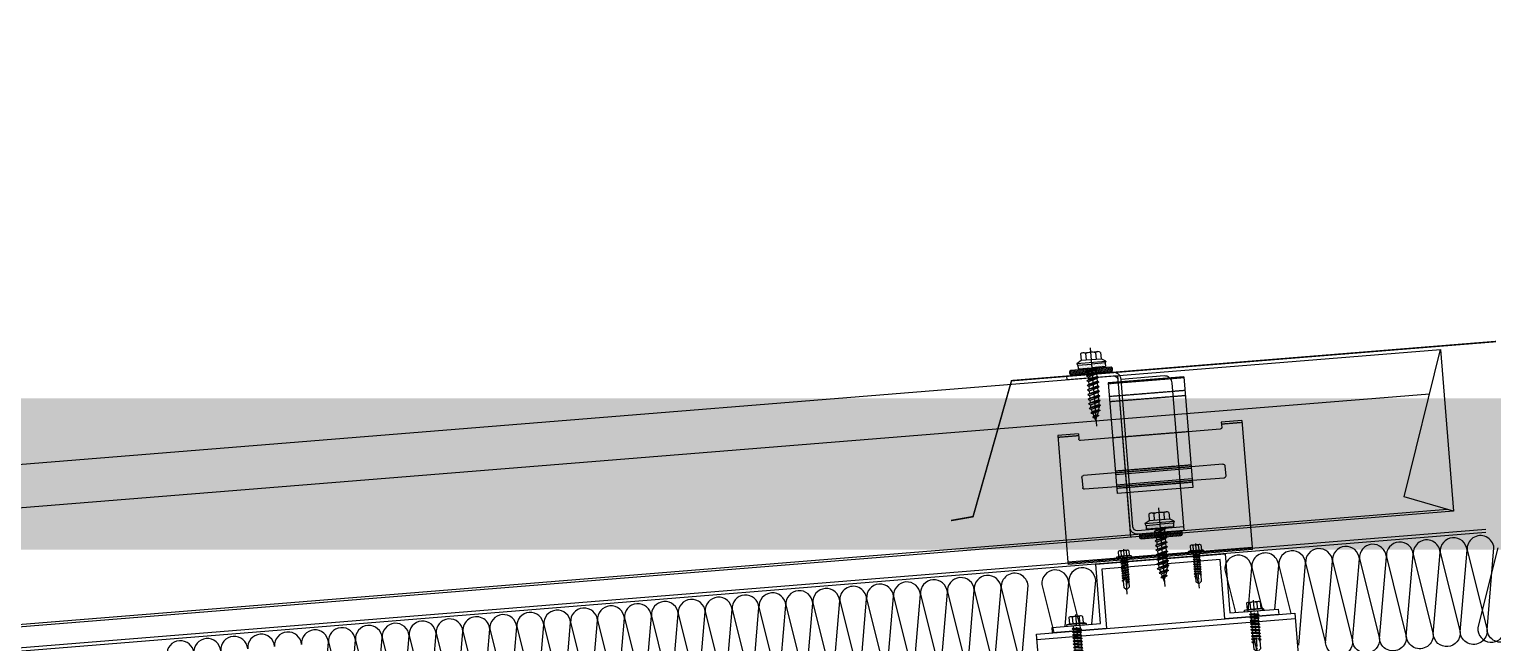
# Model space of a CAD drawing. Extents: x -599358 to 2865263, y -1062760 to 486533.
# Drawn here: x 230732 to 231409, y -688958 to -688674 of the extents above; entities that cross this region are included whole.
import ezdxf
from ezdxf.enums import TextEntityAlignment as Align

# ---------------------------------------------------------------- set-up
doc = ezdxf.new("R2010")
doc.units = 0
doc.linetypes.add('CENTER2', pattern=[28.575000000000003, 19.05, -3.175, 3.175, -3.175])
doc.linetypes.add('DASH', pattern=[0.35, 0.25, -0.1])
for name, color, linetype in [('0-cxFrame', 155, 'Continuous'), ('A-HATCH-2', 251, 'Continuous'), ('ACCESSORY', 11, 'Continuous'), ('BWM', 8, 'Continuous'), ('PJ', 151, 'Continuous'), ('SEAMLOK75 - SHEET', 6, 'Continuous'), ('wm-不锈钢钉 螺栓', 213, 'Continuous'), ('ZX', 1, 'CENTER2')]:
    doc.layers.add(name, color=color, linetype=linetype)
for name, color, linetype, lineweight in [('0-cxText', 131, 'Continuous', 25), ('屋面板', 6, 'Continuous', 13), ('粗', 7, 'Continuous', 50), ('紧固件', 4, 'Continuous', 13)]:
    doc.layers.add(name, color=color, linetype=linetype, lineweight=lineweight)
doc.styles.add('cx_tuming', font='simhei.ttf')
doc.styles.add('cx_tuqian1', font='宋体.shx')
doc.styles.add('黑体', font='simhei.ttf')

# ---------------------------------------------------------------- blocks, each defined once
blk = doc.blocks.new('*X692')
at = {"color": 0}
for p, q in [((117.5565023722635, 205.944850020582), (117.5565023722635, 205.944850020582)), ((117.7774732413843, 207.0497043661859), (117.7774732413843, 207.0497043661859)), ((117.9984441105051, 206.3867917588235), (117.9984441105051, 206.3867917588235)), ((118.2194149796259, 205.7238791514612), (118.2194149796259, 205.7238791514612)), ((118.4403858487467, 206.8287334970651), (118.4403858487467, 206.8287334970651)), ((118.6613567178675, 206.1658208897028), (118.6613567178675, 206.1658208897028)), ((118.8823275869883, 207.2706752353067), (118.8823275869883, 207.2706752353067)), ((118.8823275869883, 205.5029082823403), (118.8823275869883, 205.5029082823403)), ((119.1032984561091, 206.6077626279443), (119.1032984561091, 206.6077626279443)), ((119.3242693252299, 205.9448500205819), (119.3242693252299, 205.9448500205819)), ((119.5452401943507, 207.0497043661859), (119.5452401943507, 207.0497043661859)), ((119.7662110634715, 206.3867917588235), (119.7662110634715, 206.3867917588235)), ((119.9871819325923, 205.7238791514612), (119.9871819325923, 205.7238791514612)), ((120.2081528017131, 206.8287334970651), (120.2081528017131, 206.8287334970651)), ((120.4291236708339, 206.1658208897028), (120.4291236708339, 206.1658208897028)), ((120.6500945399547, 207.2706752353067), (120.6500945399547, 207.2706752353067)), ((120.6500945399547, 205.5029082823404), (120.6500945399547, 205.5029082823404)), ((120.8710654090755, 206.6077626279443), (120.8710654090755, 206.6077626279443)), ((121.0920362781962, 205.944850020582), (121.0920362781962, 205.944850020582)), ((121.3130071473171, 207.0497043661859), (121.3130071473171, 207.0497043661859)), ((121.5339780164378, 206.3867917588235), (121.5339780164378, 206.3867917588235)), ((121.7549488855586, 205.7238791514612), (121.7549488855586, 205.7238791514612)), ((121.9759197546794, 206.8287334970651), (121.9759197546794, 206.8287334970651)), ((122.1968906238002, 206.1658208897028), (122.1968906238002, 206.1658208897028)), ((122.417861492921, 207.2706752353067), (122.417861492921, 207.2706752353067)), ((122.417861492921, 205.5029082823404), (122.417861492921, 205.5029082823404)), ((122.6388323620418, 206.6077626279443), (122.6388323620418, 206.6077626279443)), ((122.8598032311626, 205.944850020582), (122.8598032311626, 205.944850020582)), ((123.0807741002834, 207.0497043661859), (123.0807741002834, 207.0497043661859)), ((123.3017449694042, 206.3867917588235), (123.3017449694042, 206.3867917588235)), ((123.522715838525, 205.7238791514612), (123.522715838525, 205.7238791514612)), ((123.7436867076458, 206.8287334970651), (123.7436867076458, 206.8287334970651)), ((123.9646575767666, 206.1658208897028), (123.9646575767666, 206.1658208897028)), ((124.1856284458874, 207.2706752353067), (124.1856284458874, 207.2706752353067)), ((124.1856284458874, 205.5029082823404), (124.1856284458874, 205.5029082823404)), ((124.4065993150082, 206.6077626279443), (124.4065993150082, 206.6077626279443)), ((124.627570184129, 205.944850020582), (124.627570184129, 205.944850020582)), ((124.8485410532498, 207.0497043661859), (124.8485410532498, 207.0497043661859)), ((125.0695119223706, 206.3867917588235), (125.0695119223706, 206.3867917588235)), ((125.2904827914914, 205.7238791514612), (125.2904827914914, 205.7238791514612)), ((125.5114536606122, 206.8287334970651), (125.5114536606122, 206.8287334970651)), ((125.732424529733, 206.1658208897028), (125.732424529733, 206.1658208897028)), ((125.9533953988538, 207.2706752353067), (125.9533953988538, 207.2706752353067)), ((125.9533953988538, 205.5029082823404), (125.9533953988538, 205.5029082823404)), ((126.1743662679746, 206.6077626279443), (126.1743662679746, 206.6077626279443)), ((126.3953371370954, 205.944850020582), (126.3953371370954, 205.944850020582)), ((126.6163080062162, 207.0497043661859), (126.6163080062162, 207.0497043661859)), ((126.837278875337, 206.3867917588235), (126.837278875337, 206.3867917588235)), ((127.0582497444578, 205.7238791514612), (127.0582497444578, 205.7238791514612)), ((127.2792206135786, 206.8287334970651), (127.2792206135786, 206.8287334970651)), ((127.5001914826993, 206.1658208897028), (127.5001914826993, 206.1658208897028)), ((127.7211623518202, 207.2706752353067), (127.7211623518202, 207.2706752353067)), ((127.7211623518201, 205.5029082823404), (127.7211623518201, 205.5029082823404)), ((127.9421332209409, 206.6077626279443), (127.9421332209409, 206.6077626279443)), ((128.1631040900617, 205.944850020582), (128.1631040900617, 205.944850020582)), ((128.3840749591825, 207.0497043661859), (128.3840749591825, 207.0497043661859)), ((128.6050458283033, 206.3867917588235), (128.6050458283033, 206.3867917588235)), ((128.8260166974241, 205.7238791514612), (128.8260166974241, 205.7238791514612)), ((129.0469875665449, 206.8287334970651), (129.0469875665449, 206.8287334970651)), ((129.2679584356657, 206.1658208897028), (129.2679584356657, 206.1658208897028)), ((129.4889293047865, 207.2706752353067), (129.4889293047865, 207.2706752353067)), ((129.4889293047865, 205.5029082823404), (129.4889293047865, 205.5029082823404)), ((129.7099001739073, 206.6077626279443), (129.7099001739073, 206.6077626279443)), ((129.9308710430281, 205.944850020582), (129.9308710430281, 205.944850020582)), ((130.1518419121489, 207.0497043661859), (130.1518419121489, 207.0497043661859)), ((130.3728127812697, 206.3867917588235), (130.3728127812697, 206.3867917588235)), ((130.5937836503905, 205.7238791514612), (130.5937836503905, 205.7238791514612)), ((130.8147545195112, 206.8287334970651), (130.8147545195112, 206.8287334970651)), ((131.0357253886321, 206.1658208897028), (131.0357253886321, 206.1658208897028)), ((131.2566962577528, 207.2706752353067), (131.2566962577528, 207.2706752353067)), ((131.2566962577529, 205.5029082823404), (131.2566962577529, 205.5029082823404)), ((131.4776671268737, 206.6077626279443), (131.4776671268737, 206.6077626279443)), ((131.6986379959945, 205.944850020582), (131.6986379959945, 205.944850020582)), ((131.9196088651152, 207.0497043661859), (131.9196088651152, 207.0497043661859)), ((132.140579734236, 206.3867917588235), (132.140579734236, 206.3867917588235)), ((132.3615506033568, 205.7238791514611), (132.3615506033568, 205.7238791514611))]:
    blk.add_line(p, q, dxfattribs=at)
blk = doc.blocks.new('不锈钢自攻钉')
at = {"layer": 'wm-不锈钢钉 螺栓'}
for p, q in [((1047.745246949073, 683.8795944205561), (1049.860631564456, 685.1488251897757)), ((1049.860631564456, 688.0914460784774), (1049.860631564456, 685.1488251897757)), ((1049.860631564456, 685.1488251897757), (1059.168323872151, 685.1488251897757)), ((1051.02409310292, 688.5334405744001), (1058.004862333686, 688.5334405744001)), ((1052.187554641381, 688.0914460784774), (1052.187554641381, 685.1488251897757)), ((1054.514477718303, 690.6473165750289), (1054.514477718303, 654.1446318062234)), ((1056.841400795225, 688.0914460784774), (1056.841400795225, 685.1488251897757)), ((1059.168323872151, 688.0914460784774), (1059.168323872151, 685.1488251897757)), ((1061.283708487534, 683.8795944205561), (1059.168323872151, 685.1488251897757)), ((1047.745246949073, 683.8795944205561), (1061.283708487534, 683.8795944205561)), ((1047.745246949073, 683.8795944205561), (1048.058275610935, 683.0334405744001)), ((1048.058275610935, 683.0334405744001), (1054.514477718303, 683.0334405744001)), ((1048.168323872151, 683.0334405744001), (1048.168323872151, 681.3411328820879)), ((1048.168323872151, 681.3411328820879), (1054.514477718303, 681.3411328820879)), ((1057.264477718303, 680.8947541838646), (1051.764477718303, 679.820138799238)), ((1051.764477718303, 679.820138799238), (1052.526016179842, 680.2665174974612)), ((1051.764477718303, 679.820138799238), (1052.526016179842, 679.3737601010147)), ((1057.264477718303, 678.7455234146404), (1051.764477718303, 677.6709080300137)), ((1051.764477718303, 677.6709080300137), (1052.526016179842, 678.117286728237)), ((1051.764477718303, 677.6709080300137), (1052.526016179842, 677.2245293317904)), ((1052.526016179842, 680.2665174974612), (1056.502939256769, 681.3411328820879)), ((1052.526016179842, 681.3411328820879), (1052.526016179842, 680.2665174974612)), ((1052.526016179842, 679.3737601010147), (1056.502939256769, 680.4483754856413)), ((1052.526016179842, 679.3737601010147), (1052.526016179842, 678.117286728237)), ((1052.526016179842, 678.117286728237), (1056.502939256769, 679.1919021128637)), ((1052.526016179842, 677.2245293317904), (1056.502939256769, 678.299144716388)), ((1060.97067982568, 683.0334405744001), (1054.514477718303, 683.0334405744001)), ((1060.860631564456, 681.3411328820879), (1054.514477718303, 681.3411328820879)), ((1057.264477718303, 680.8947541838646), (1056.502939256769, 681.3411328820879)), ((1057.264477718303, 680.8947541838646), (1056.502939256769, 680.4483754856413)), ((1056.502939256769, 680.4483754856413), (1056.502939256769, 679.1919021128637)), ((1057.264477718303, 678.7455234146404), (1056.502939256769, 679.1919021128637)), ((1057.264477718303, 678.7455234146404), (1056.502939256769, 678.299144716388)), ((1056.502939256769, 678.299144716388), (1056.502939256769, 677.0426713436103)), ((1056.502939256769, 678.299144716388), (1056.502939256769, 677.0426713436103)), ((1060.860631564456, 683.0334405744001), (1060.860631564456, 681.3411328820879)), ((1061.283708487534, 683.8795944205561), (1060.97067982568, 683.0334405744001)), ((1057.264477718303, 676.596292645387), (1051.764477718303, 675.5216772607604)), ((1051.764477718303, 675.5216772607604), (1052.526016179842, 675.9680559590128)), ((1051.764477718303, 675.5216772607604), (1052.526016179842, 675.0752985625371)), ((1057.264477718303, 674.4470618761628), (1051.764477718303, 673.3724464915362)), ((1051.764477718303, 673.3724464915362), (1052.526016179842, 673.8188251897594)), ((1051.764477718303, 673.3724464915362), (1052.526016179842, 672.9260677933129)), ((1057.264477718303, 672.2978311069386), (1051.764477718303, 671.2232157223119)), ((1051.764477718303, 671.2232157223119), (1052.526016179842, 671.6695944205352)), ((1051.764477718303, 671.2232157223119), (1052.526016179842, 670.7768370240886)), ((1052.526016179842, 677.2245293317904), (1052.526016179842, 675.9680559590128)), ((1052.526016179842, 675.9680559590128), (1056.502939256769, 677.0426713436103)), ((1052.526016179842, 675.0752985625371), (1056.502939256769, 676.1499139471638)), ((1052.526016179842, 675.0752985625371), (1052.526016179842, 673.8188251897594)), ((1052.526016179842, 673.8188251897594), (1056.502939256769, 674.8934405743861)), ((1052.526016179842, 672.9260677933129), (1056.502939256769, 674.0006831779395)), ((1052.526016179842, 672.9260677933129), (1052.526016179842, 671.6695944205352)), ((1052.526016179842, 671.6695944205352), (1056.502939256769, 672.7442098051619)), ((1052.526016179842, 670.7768370240886), (1056.502939256769, 671.8514524087153)), ((1057.264477718303, 676.596292645387), (1056.502939256769, 677.0426713436103)), ((1057.264477718303, 676.596292645387), (1056.502939256769, 676.1499139471638)), ((1056.502939256769, 676.1499139471638), (1056.502939256769, 674.8934405743861)), ((1056.502939256769, 676.1499139471638), (1056.502939256769, 674.8934405743861)), ((1057.264477718303, 674.4470618761628), (1056.502939256769, 674.8934405743861)), ((1057.264477718303, 674.4470618761628), (1056.502939256769, 674.0006831779395)), ((1056.502939256769, 674.0006831779395), (1056.502939256769, 672.7442098051619)), ((1056.502939256769, 674.0006831779395), (1056.502939256769, 672.7442098051619)), ((1057.264477718303, 672.2978311069386), (1056.502939256769, 672.7442098051619)), ((1057.264477718303, 672.2978311069386), (1056.502939256769, 671.8514524087153)), ((1056.502939256769, 671.8514524087153), (1056.502939256769, 670.5949790359376)), ((1056.502939256769, 671.8514524087153), (1056.502939256769, 670.5949790359376)), ((1057.264477718303, 670.1486003377144), (1051.764477718303, 669.0739849530877)), ((1051.764477718303, 669.0739849530877), (1052.526016179842, 669.520363651311)), ((1051.764477718303, 669.0739849530877), (1052.526016179842, 668.6276062548644)), ((1057.264477718303, 667.9993695684901), (1051.764477718303, 666.9247541838635)), ((1051.764477718303, 666.9247541838635), (1052.526016179842, 667.3711328820867)), ((1051.764477718303, 666.9247541838635), (1052.526016179842, 666.4783754856402)), ((1057.264477718303, 665.8501387992659), (1051.764477718303, 664.7755234146392)), ((1051.764477718303, 664.7755234146392), (1052.526016179842, 665.2219021128625)), ((1051.764477718303, 664.7755234146392), (1052.526016179842, 664.329144716416)), ((1052.526016179842, 670.7768370240886), (1052.526016179842, 669.520363651311)), ((1052.526016179842, 669.520363651311), (1056.502939256769, 670.5949790359376)), ((1052.526016179842, 668.6276062548644), (1056.502939256769, 669.7022216394911)), ((1052.526016179842, 668.6276062548644), (1052.526016179842, 667.3711328820867)), ((1052.526016179842, 667.3711328820867), (1056.502939256769, 668.4457482667134)), ((1052.526016179842, 666.4783754856402), (1056.502939256769, 667.5529908702669)), ((1052.526016179842, 666.4783754856402), (1052.526016179842, 665.2219021128625)), ((1052.526016179842, 665.2219021128625), (1056.502939256769, 666.2965174974892)), ((1052.526016179842, 664.329144716416), (1056.502939256769, 665.4037601010426)), ((1052.526016179842, 664.329144716416), (1052.526016179842, 663.0726713436383)), ((1052.526016179842, 663.0726713436383), (1056.502939256769, 664.1472867282358)), ((1057.264477718303, 670.1486003377144), (1056.502939256769, 670.5949790359376)), ((1057.264477718303, 670.1486003377144), (1056.502939256769, 669.7022216394911)), ((1056.502939256769, 669.7022216394911), (1056.502939256769, 668.4457482666843)), ((1056.502939256769, 669.7022216394911), (1056.502939256769, 668.4457482666843)), ((1057.264477718303, 667.9993695684901), (1056.502939256769, 668.4457482667134)), ((1057.264477718303, 667.9993695684901), (1056.502939256769, 667.5529908702669)), ((1056.502939256769, 667.5529908702669), (1056.502939256769, 666.2965174974601)), ((1056.502939256769, 667.5529908702669), (1056.502939256769, 666.2965174974601)), ((1057.264477718303, 665.8501387992659), (1056.502939256769, 666.2965174974892)), ((1057.264477718303, 665.8501387992659), (1056.502939256769, 665.4037601010426)), ((1056.502939256769, 665.4037601010426), (1056.502939256769, 664.1472867282358)), ((1056.502939256769, 665.4037601010426), (1056.502939256769, 664.1472867282358)), ((1057.264477718303, 663.7009080300126), (1056.502939256769, 664.1472867282358)), ((1057.264477718303, 663.7009080300126), (1051.764477718303, 662.626292645415)), ((1051.764477718303, 662.626292645415), (1052.526016179842, 663.0726713436383)), ((1051.764477718303, 662.626292645415), (1052.695421581508, 662.2256894493261)), ((1056.854141057817, 661.363718305431), (1052.466324986528, 660.4667625893275)), ((1052.466324986528, 660.4667625893275), (1053.093838074512, 660.9997925477877)), ((1052.466324986528, 660.4667625893275), (1053.360560860305, 660.1791070530384)), ((1052.695421581508, 662.2256894493261), (1056.502939256769, 663.2545293317893)), ((1052.695421581508, 662.2256894493261), (1053.093838074512, 660.9997925477877)), ((1053.093838074512, 660.9997925477877), (1056.208658216014, 661.8414567136864)), ((1054.759391150108, 661.4498462511768), (1053.093838074512, 660.9997925477877)), ((1056.011643251221, 659.0089453014156), (1053.131464265325, 658.4201801930398)), ((1053.131464265325, 658.4201801930398), (1053.758977353309, 658.9532101514709)), ((1053.131464265325, 658.4201801930398), (1054.025700139106, 658.1325246567216)), ((1053.360560860305, 660.1791070530384), (1055.111084175455, 660.6521207998816)), ((1053.360560860305, 660.1791070530384), (1053.60219760713, 659.4356093705068)), ((1053.60219760713, 659.4356093705068), (1053.758977353309, 658.9532101514709)), ((1054.759391150108, 659.2235347306199), (1053.758977353309, 658.9532101514709)), ((1053.829941888509, 658.97238567481), (1055.41544791858, 659.4008096446418)), ((1054.025700139106, 658.1325246567216), (1054.096664674306, 658.1517001800606)), ((1054.025700139106, 658.1325246567216), (1054.514477718303, 656.6285936437856)), ((1054.096664674306, 658.1517001800606), (1055.111084175455, 658.4258092792955)), ((1054.514477718303, 656.6285936437856), (1055.097368281733, 658.4221030697303)), ((1054.759391150108, 661.4498462511768), (1056.208658216014, 661.8414567136864)), ((1054.759391150108, 659.2235347306199), (1055.41544791858, 659.4008096446418)), ((1056.011643251221, 659.0089453014156), (1055.097368281733, 658.4221030697303)), ((1055.111084175455, 660.6521207998816), (1055.890578579167, 660.8627501387458)), ((1055.41544791858, 659.4008096446418), (1055.602415239659, 659.9760937095056)), ((1055.41544791858, 659.4008096446418), (1056.011643251221, 659.0089453014156)), ((1055.890578579167, 660.8627501387458), (1055.602415239659, 659.9760937095056)), ((1056.854141057817, 661.363718305431), (1055.890578579167, 660.8627501387458)), ((1056.208658216014, 661.8414567136864), (1056.502939256769, 662.7469368390524)), ((1056.208658216014, 661.8414567136864), (1056.854141057817, 661.363718305431)), ((1057.264477718303, 663.7009080300126), (1056.502939256769, 663.2545293317893)), ((1056.502939256769, 663.2545293317893), (1056.502939256769, 662.7469368390524)), ((1056.502939256769, 663.2545293317893), (1056.502939256769, 662.7469368390524))]:
    blk.add_line(p, q, dxfattribs=at)
for centre, radius, start, end in [((1051.02409310292, 686.7811541768973), 1.7522863975027, 48.3968225286769, 131.6031774713231), ((1054.514477718303, 682.187286728244), 6.346153846153846, 68.48981173300689, 111.5101882669931), ((1058.004862333686, 686.7811541768973), 1.7522863975027, 48.3968225286769, 131.6031774713231)]:
    blk.add_arc(centre, radius, start, end, dxfattribs=at)
for points in [[(1057.264477718303, 680.8947541838646), (1056.502939256769, 680.4483754856413), (1054.514477718303, 680.3574464915513), (1054.514477718303, 679.911067793328)], [(1057.264477718303, 678.7455234146404), (1056.502939256769, 678.299144716388), (1054.514477718303, 678.208215722327), (1054.514477718303, 677.7618370241038)], [(1057.264477718303, 676.596292645387), (1056.502939256769, 676.1499139471638), (1054.514477718303, 676.0589849531028), (1054.514477718303, 675.6126062548796)], [(1057.264477718303, 674.4470618761628), (1056.502939256769, 674.0006831779395), (1054.514477718303, 673.9097541838495), (1054.514477718303, 673.4633754856262)], [(1057.264477718303, 672.2978311069386), (1056.502939256769, 671.8514524087153), (1054.514477718303, 671.7605234146253), (1054.514477718303, 671.314144716402)], [(1057.264477718303, 670.1486003377144), (1056.502939256769, 669.7022216394911), (1054.514477718303, 669.611292645401), (1054.514477718303, 669.1649139471778)], [(1057.264477718303, 667.9993695684901), (1056.502939256769, 667.5529908702669), (1054.514477718303, 667.4620618761768), (1054.514477718303, 667.0156831779535)], [(1057.264477718303, 665.8501387992659), (1056.502939256769, 665.4037601010426), (1054.514477718303, 665.3128311069526), (1054.514477718303, 664.8664524087293)], [(1057.264477718303, 663.7009080300126), (1056.502939256769, 663.2545293317893), (1054.514477718303, 663.1636003377283), (1054.514477718303, 662.717221639505)], [(1056.854141057817, 661.363718305431), (1055.890578579167, 660.8627501387458), (1054.514477718303, 660.8854452028248), (1054.514477718303, 660.490910118919)], [(1056.011643251221, 659.0089453014156), (1055.097368281733, 658.4221030697303), (1054.514477718303, 658.7028952845216), (1054.514477718303, 658.264598598333)]]:
    blk.add_solid(points, dxfattribs=at)
at = {"layer": 'wm-不锈钢钉 螺栓', "xscale": 0.8461538461524469, "yscale": 0.8461538461524469, "zscale": 0.8461538461524469}
blk.add_blockref('*X692', (948.7452469490729, 507.5222738870438), dxfattribs=at)
blk = doc.blocks.new('dddtttt')
h = blk.add_hatch()
h.set_pattern_fill('DOTS', color=256, scale=0.25, angle=-1.075738822192146, style=0)
h.set_pattern_definition([(174.2889583455641, (-51705.50220198825, 4347.266742423021), (-0.1579589080153347, 0.4146518906382232), [0, -0.3968749999999974])])
edge = h.paths.add_edge_path()
edge.add_line((87722.11514745958, 17077.3650986728), (87740.59206572497, 17078.2889445876))
edge.add_arc((87740.55461251258, 17079.03800884208), 0.7500000003048494, 272.8624052000475, 362.8624052003528)
edge.add_line((87741.30367676706, 17079.07546205446), (87741.27870796066, 17079.5748382235))
edge.add_arc((87740.52964370526, 17079.53738501019), 0.7500000012740694, 2.862405267303783, 92.86240526758135)
edge.add_line((87740.49219049195, 17080.28644926559), (87722.01527222282, 17079.36260335266))
edge.add_arc((87722.05272543522, 17078.61353909819), 0.7500000002946757, 92.86240520119945, 182.8624052011856)
edge.add_line((87721.30366118075, 17078.57608588579), (87721.32862999087, 17078.0767097149))
edge.add_arc((87722.07769424627, 17078.11416292821), 0.7500000012740694, 182.8624052673038, 272.8624052675675)
h = blk.add_hatch()
h.set_pattern_fill('DOTS', color=256, scale=0.25, angle=-1.075738822192146, style=0)
h.set_pattern_definition([(174.2889583455641, (-51737.76452352821, 4272.008540273273), (-0.1579589080153347, 0.4146518906382232), [0, -0.3968749999999974])])
edge = h.paths.add_edge_path()
edge.add_line((87752.09194167478, 17000.55937291633), (87770.56885994389, 17001.48321882927))
edge.add_arc((87770.5314067315, 17002.23228308375), 0.7500000003012158, 272.8624052000614, 362.8624052003528)
edge.add_line((87771.28047098598, 17002.26973629613), (87771.25550217959, 17002.76911246517))
edge.add_arc((87770.50643792418, 17002.73165925186), 0.7500000012740694, 2.862405267303783, 92.86240526756747)
edge.add_line((87770.46898471087, 17003.48072350727), (87751.99206644174, 17002.55687759432))
edge.add_arc((87752.02951965413, 17001.80781333984), 0.7500000003048494, 92.86240520004749, 182.8624052003529)
edge.add_line((87751.28045539965, 17001.77036012746), (87751.30542420977, 17001.27098395657))
edge.add_arc((87752.0544884624, 17001.30843716895), 0.7499999984519767, 182.8624052074032, 272.8624052071395)
at = {"elevation": 1.931335015178852}
blk.add_lwpolyline([(87772.0436809391, 17005.38910501544), (87750.57050565208, 17004.31544625296, -0.4142135623730906), (87748.47312574291, 17006.21307569607), (87745.05875923048, 17074.50040589651, 0.4142135623730903), (87741.38834438758, 17077.82125742381), (87719.91516910057, 17076.74759865947), (87719.9900755272, 17075.24947015051), (87741.46325081421, 17076.32312891485, -0.4142135623730904), (87743.56063072337, 17074.42549946988), (87746.97499723209, 17006.1381692713, 0.4142135623730889), (87750.6454120787, 17002.817317744), (87772.11858736572, 17003.89097650834), (87772.11858736572, 17003.89097650834), (87768.70422085328, 17072.17830670879, 0.4142135623731055), (87765.03380601041, 17075.49915823609), (87745.05875923048, 17074.50040589651)], format="xyb", dxfattribs=at)
for points in [[(87722.11514745958, 17077.3650986728), (87740.59206572497, 17078.2889445876, 0.4142135623730718), (87741.30367676706, 17079.07546205446), (87741.27870796066, 17079.5748382235, 0.4142135623730951), (87740.49219049195, 17080.28644926559), (87722.01527222282, 17079.36260335266, 0.4142135623730962), (87721.30366118075, 17078.57608588579), (87721.32862999087, 17078.0767097149, 0.4142135623729066)], [(87752.09194167478, 17000.55937291633), (87770.56885994389, 17001.48321882927, 0.4142135623730718), (87771.28047098598, 17002.26973629613), (87771.25550217959, 17002.76911246517, 0.4142135623730951), (87770.46898471087, 17003.48072350727), (87751.99206644174, 17002.55687759432, 0.4142135623730962), (87751.28045539965, 17001.77036012746), (87751.30542420977, 17001.27098395657, 0.4142135623729066)]]:
    blk.add_lwpolyline(points, format="xyb", close=True, dxfattribs=at)
at = {"layer": 'wm-不锈钢钉 螺栓', "rotation": 2.850368667976888}
for p in [(86712.3085478045, 16347.39687227444, -598.1974203622497), (86741.66161008726, 16272.36194010676, 1.931335015179002)]:
    blk.add_blockref('不锈钢自攻钉', p, dxfattribs=at)
blk = doc.blocks.new('34t65')
at = {"color": 2, "ltscale": 50}
for p, q in [((1430036.989619718, 238183.3527667828), (1430156.989619718, 238183.3527667828)), ((1430036.989619718, 238148.3527667828), (1430036.989619718, 238183.3527667828)), ((1430156.989619718, 238183.3527667828), (1430156.989619718, 238148.3527667828)), ((1430036.989619718, 238180.8527667828), (1430156.989619718, 238180.8527667828)), ((1430156.989619718, 238150.8527667828), (1430036.989619718, 238150.8527667828)), ((1430156.989619718, 238148.3527667828), (1430036.989619718, 238148.3527667828))]:
    blk.add_line(p, q, dxfattribs=at)
blk = doc.blocks.new('*U1726')
at = {"layer": 'PJ'}
for p, q in [((-4.399999999999636, 0.4500000000007276), (-4.399999999999636, 0)), ((4.399999999999636, 0), (-4.399999999999636, 0)), ((-4.100000000000364, 0.75), (-3.100000000000364, 1)), ((4.100000000000364, 0.75), (-4.100000000000364, 0.75)), ((-3.100000000000364, 3.850000000000364), (-3.100000000000364, 1)), ((3.100000000000364, 1), (-3.100000000000364, 1)), ((2.325000000000728, 4.25), (-2.325000000000728, 4.25)), ((-2.041306750315925, 0.75), (-1.549999999999272, 1)), ((-1.549999999999272, 3.850000000000364), (-1.549999999999272, 1)), ((-1.549999999999272, 0), (-1.549999999999272, -1.590192378864231)), ((1.549999999999272, 3.850000000000364), (1.549999999999272, 1)), ((2.151306750316508, 0.75), (1.549999999999272, 1)), ((1.549999999999272, 0), (1.549999999999272, -1.090192378864231)), ((3.100000000000364, 3.850000000000364), (3.100000000000364, 1)), ((4.100000000000364, 0.75), (3.100000000000364, 1)), ((4.399999999999636, 0.4500000000007276), (4.399999999999636, 0)), ((-2.110000000000582, -1.899999999999636), (2.110000000000582, -1.399999999999636)), ((-2.110000000000582, -1.899999999999636), (-1.549999999999272, -1.590192378864231)), ((-2.110000000000582, -1.899999999999636), (-1.549999999999272, -2.209807621135042)), ((-2.110000000000582, -3.299999999999272), (2.110000000000582, -2.799999999999272)), ((-2.110000000000582, -3.299999999999272), (-1.549999999999272, -2.990192378863867)), ((-2.110000000000582, -3.299999999999272), (-1.549999999999272, -3.609807621134678)), ((-2.110000000000581, -4.699999999999273), (2.110000000000583, -4.199999999999273)), ((-2.110000000000581, -4.699999999999273), (-1.549999999999272, -4.390192378863867)), ((-2.110000000000581, -4.699999999999273), (-1.549999999999272, -5.009807621134678)), ((-2.11000000000058, -6.099999999999272), (2.110000000000584, -5.599999999999272)), ((-2.11000000000058, -6.099999999999272), (-1.549999999999271, -5.790192378863867)), ((-2.11000000000058, -6.099999999999272), (-1.549999999999271, -6.409807621134678)), ((-1.549999999999272, -1.590192378864231), (1.549999999999272, -1.090192378864231)), ((-1.549999999999272, -2.209807621135042), (1.549999999999272, -1.709807621135042)), ((-1.549999999999272, -2.209807621135042), (-1.549999999999272, -2.990192378863867)), ((-1.549999999999272, -2.990192378863867), (1.549999999999272, -2.490192378863867)), ((-1.549999999999272, -3.609807621134678), (1.549999999999272, -3.109807621134678)), ((-1.549999999999272, -3.609807621135042), (-1.549999999999272, -4.390192378863867)), ((-1.549999999999272, -4.390192378863867), (1.549999999999273, -3.890192378863867)), ((-1.549999999999272, -5.009807621134678), (1.549999999999273, -4.509807621134678)), ((-1.549999999999271, -5.009807621135042), (-1.549999999999271, -5.790192378863867)), ((-1.549999999999271, -5.790192378863867), (1.549999999999274, -5.290192378863867)), ((-1.549999999999271, -6.409807621134678), (1.549999999999274, -5.909807621134678)), ((-1.54999999999927, -6.409807621135041), (-1.54999999999927, -7.190192378863866)), ((1.549999999999272, -0.3098076211354055), (1.549999999999272, -1.090192378864231)), ((2.110000000000582, -1.399999999999636), (1.549999999999272, -1.090192378864231)), ((2.110000000000582, -1.399999999999636), (1.549999999999272, -1.709807621135042)), ((1.549999999999272, -1.709807621135042), (1.549999999999272, -2.490192378863867)), ((2.110000000000582, -2.799999999999272), (1.549999999999272, -2.490192378863867)), ((2.110000000000582, -2.799999999999272), (1.549999999999272, -3.109807621134678)), ((1.549999999999273, -3.109807621135042), (1.549999999999273, -3.890192378863867)), ((2.110000000000583, -4.199999999999273), (1.549999999999273, -3.890192378863867)), ((2.110000000000583, -4.199999999999273), (1.549999999999273, -4.509807621134678)), ((1.549999999999274, -4.509807621135042), (1.549999999999274, -5.290192378863867)), ((2.110000000000584, -5.599999999999272), (1.549999999999274, -5.290192378863867)), ((2.110000000000584, -5.599999999999272), (1.549999999999274, -5.909807621134678)), ((1.549999999999275, -5.909807621135041), (1.549999999999275, -6.690192378863866)), ((-2.110000000000579, -7.499999999999272), (2.110000000000585, -6.999999999999272)), ((-2.110000000000579, -7.499999999999272), (-1.54999999999927, -7.190192378863866)), ((-2.110000000000579, -7.499999999999272), (-1.54999999999927, -7.809807621134677)), ((-2.110000000000579, -8.899999999999272), (2.110000000000586, -8.399999999999272)), ((-2.110000000000579, -8.899999999999272), (-1.549999999999269, -8.590192378863867)), ((-2.110000000000579, -8.899999999999272), (-1.549999999999269, -9.209807621134678)), ((-2.110000000000578, -10.29999999999927), (2.110000000000587, -9.799999999999272)), ((-2.110000000000578, -10.29999999999927), (-1.549999999999268, -9.990192378863867)), ((-2.110000000000578, -10.29999999999927), (-1.549999999999268, -10.60980762113468)), ((-2.110000000000578, -11.70000000000073), (2.110000000000587, -11.20000000000073)), ((-2.110000000000578, -11.70000000000073), (-1.549999999999268, -11.39019237886532)), ((-2.110000000000578, -11.70000000000073), (-1.549999999999268, -12.00980762113613)), ((-2.110000000000578, -13.10000000000036), (-1.549999999999268, -12.79019237886496)), ((-2.110000000000578, -13.10000000000036), (-1.141147094092953, -12.98393879649848)), ((-2.110000000000578, -13.10000000000036), (-1.549999999999268, -13.40980762113577)), ((-1.54999999999927, -7.190192378863866), (1.549999999999275, -6.690192378863866)), ((-1.54999999999927, -7.809807621134677), (1.549999999999275, -7.309807621134677)), ((-1.549999999999269, -7.809807621135041), (-1.549999999999269, -8.590192378863867)), ((-1.549999999999269, -8.590192378863867), (1.549999999999276, -8.090192378863867)), ((-1.549999999999269, -9.209807621134678), (1.549999999999276, -8.709807621134678)), ((-1.549999999999268, -9.209807621135042), (-1.549999999999268, -9.990192378863867)), ((-1.549999999999268, -9.990192378863867), (1.549999999999277, -9.490192378863867)), ((-1.549999999999268, -10.60980762113468), (1.549999999999277, -10.10980762113468)), ((-1.549999999999268, -10.60980762113468), (-1.549999999999268, -11.39019237886532)), ((-1.549999999999268, -11.39019237886532), (1.549999999999277, -10.89019237886532)), ((-1.549999999999268, -12.00980762113613), (1.549999999999277, -11.50980762113613)), ((-1.549999999999268, -12.00980762113613), (-1.549999999999268, -12.79019237886496)), ((-1.549999999999268, -12.79019237886496), (-0.9946989986692598, -12.69103148577051)), ((0.5619885887190366, -12.43983727373598), (1.549999999999277, -12.29019237886496)), ((0.7141825614198796, -12.75348884305095), (2.110000000000587, -12.60000000000036)), ((0.7141825614198796, -13.03227502088157), (1.549999999999277, -12.90980762113577)), ((2.110000000000585, -6.999999999999272), (1.549999999999275, -6.690192378863866)), ((2.110000000000585, -6.999999999999272), (1.549999999999275, -7.309807621134677)), ((1.549999999999276, -7.309807621135041), (1.549999999999276, -8.090192378863867)), ((2.110000000000586, -8.399999999999272), (1.549999999999276, -8.090192378863867)), ((2.110000000000586, -8.399999999999272), (1.549999999999276, -8.709807621134678)), ((1.549999999999277, -8.709807621135042), (1.549999999999277, -9.490192378863867)), ((2.110000000000587, -9.799999999999272), (1.549999999999277, -9.490192378863867)), ((2.110000000000587, -9.799999999999272), (1.549999999999277, -10.10980762113468)), ((1.549999999999277, -10.10980762113468), (1.549999999999277, -10.89019237886532)), ((2.110000000000587, -11.20000000000073), (1.549999999999277, -10.89019237886532)), ((2.110000000000587, -11.20000000000073), (1.549999999999277, -11.50980762113613)), ((1.549999999999277, -11.50980762113613), (1.549999999999277, -12.29019237886496)), ((2.110000000000587, -12.60000000000036), (1.549999999999277, -12.29019237886496)), ((2.110000000000587, -12.60000000000036), (1.549999999999277, -12.90980762113577)), ((1.549999999999277, -12.90980762113577), (1.549999999999277, -13.69019237886459)), ((-1.549999999999268, -13.40980762113577), (-1.334865735341732, -13.37139078816108)), ((-1.549999999999268, -13.40980762113577), (-1.549999999999268, -17.20000000000073)), ((4.440892098500626e-15, -18.60000000000036), (-1.549999999999268, -17.20000000000073)), ((4.440892098500626e-15, -18.60000000000036), (1.549999999999277, -17.20000000000073)), ((0.7141825614198796, -13.81265977861221), (1.549999999999277, -13.69019237886459)), ((0.7141825614198796, -14.1534888430524), (2.110000000000587, -14)), ((0.7141825614198796, -14.43227502088303), (1.549999999999277, -14.30980762113541)), ((2.110000000000587, -14), (1.549999999999277, -13.69019237886459)), ((2.110000000000587, -14), (1.549999999999277, -14.30980762113541)), ((1.549999999999277, -14.30980762113541), (1.549999999999277, -17.20000000000073))]:
    blk.add_line(p, q, dxfattribs=at)
blk.add_lwpolyline([(4.440892098500626e-15, -18.60000000000036), (0.7141825614198796, -14.43227502088303), (0.7141825614198796, -12.70089929375172, 0.4176573264866609), (0.4106596181591202, -12.40091997968011, 0.09706246058353715), (-0.9946989986692598, -12.69103148577051), (-1.549999999999268, -13.8016756527395)], format="xyb", dxfattribs=at)
for centre, radius, start, end in [((-4.100000000000364, 0.4500000000007276), 0.3, 90, 180), ((-2.325000000000728, 3.299218750000364), 0.9507812499999939, 35.40085557735623, 144.5991444226438), ((0, 1.046875), 3.203124999999813, 61.05941179989344, 118.9405882001065), ((2.325000000000728, 3.299218750000364), 0.9507812499999881, 35.40085557735623, 144.5991444226438), ((4.100000000000364, 0.4500000000007276), 0.3, 0, 90)]:
    blk.add_arc(centre, radius, start, end, dxfattribs=at)
at = {"layer": 'ZX', "ltscale": 0.2}
blk.add_line((0, 4.942561988593297), (4.440892098500626e-15, -21.03404386090006), dxfattribs=at)
blk = doc.blocks.new('A$C2F3B4A73')
at = {"layer": '粗', "lineweight": -2}
for p, q in [((25.19999962326193, 101.0567649584386), (60.39999962326266, 101.0567649584386)), ((25.19999962326193, 101.0567649584386), (25.19999962326193, 49.64140044910659)), ((60.39999962326266, 101.0567649584386), (60.39999962326266, 49.64140044910659)), ((-3.76738796603604e-07, 78.69740044510175), (9.599999623263386, 78.69740044510175)), ((-3.76738796603604e-07, 78.69740044510175), (-3.76738796603604e-07, 19.80049468954297)), ((9.599999623263386, 78.69740044510175), (9.599999623263386, 76.2974004451003)), ((10.39999962326266, 75.49740044510466), (25.19999962326193, 75.49740044510466)), ((60.39999962326266, 75.49740044510466), (75.19999962326193, 75.49740044510466)), ((75.9999996232612, 78.69740044510175), (85.59999962326339, 78.69740044510175)), ((75.9999996232612, 78.69740044510175), (75.9999996232612, 76.2974004451003)), ((85.59999962326339, 78.69740044510175), (85.59999962326339, 19.80049468954297)), ((9.599999623263386, 58.4414004491095), (9.59999962325611, 53.64140044910659)), ((10.39999962326266, 59.24140044911241), (25.19999962326193, 59.24140044911241)), ((25.19999962326193, 58.4414004491095), (60.39999962326266, 58.4414004491095)), ((60.39999962326266, 59.24140044911241), (75.19999962325466, 59.24140044911241)), ((75.99999962325757, 58.4414004491095), (75.9999996232612, 53.64140044910659)), ((10.39999962325538, 52.84140044911096), (25.19999962326193, 52.84140044911096)), ((25.19999962326193, 53.64140044910659), (60.39999962326266, 53.64140044910659)), ((25.19999962326193, 49.64140044910659), (60.39999962326266, 49.64140044910659)), ((60.39999962326266, 52.84140044911096), (75.19999962326193, 52.84140044911096)), ((-3.767387397601851e-07, 19.80049468954297), (85.59999962326344, 19.80049468954297)), ((-3.767387397601851e-07, 18.84049468954385), (-3.767387397601851e-07, 19.80049468954297)), ((-3.767387397601851e-07, 18.84049468954385), (85.59999962326344, 18.84049468954385)), ((14.39999962326272, 19.80049468954297), (14.39999962326272, 18.84049468954385)), ((71.19999962326199, 19.80049468954297), (71.19999962326199, 18.84049468954385)), ((85.59999962326344, 19.80049468954297), (85.59999962326344, 18.84049468954385))]:
    blk.add_line(p, q, dxfattribs=at)
at = {"layer": '粗', "linetype": 'DASH', "lineweight": -2}
for p, q in [((25.19999962326193, 100.5767649584427), (60.39999962326266, 100.5767649584427)), ((25.19999962326193, 94.65676495843712), (60.39999962326266, 94.65676495843712)), ((25.19999962326193, 92.25676495843567), (60.39999962326266, 92.25676495843567)), ((-3.76738796603604e-07, 77.73740044510262), (9.599999623263386, 77.73740044510262)), ((25.19999962326193, 75.49740044510466), (60.39999962326266, 75.49740044510466)), ((75.9999996232612, 77.73740044510262), (85.59999962326339, 77.73740044510262)), ((25.19999962326193, 60.04140044910805), (60.39999962326266, 60.04140044910805)), ((25.19999962326193, 59.24140044911241), (60.39999962326266, 59.24140044911241)), ((25.19999962326193, 52.84140044911096), (60.39999962326266, 52.84140044911096)), ((25.19999962326193, 52.04140044910805), (60.39999962326266, 52.04140044910805)), ((15.99999962326126, 19.80049468954297), (15.99999962326126, 18.84049468954385)), ((21.59999962326344, 19.80049468954297), (21.59999962326344, 18.84049468954385)), ((29.59999962326344, 19.80049468954297), (29.59999962326344, 18.84049468954385)), ((35.19999962326199, 19.80049468954297), (35.19999962326199, 18.84049468954385)), ((50.39999962325544, 19.80049468954297), (50.39999962325544, 18.84049468954385)), ((55.99999962325762, 19.80049468954297), (55.99999962325762, 18.84049468954385)), ((63.99999962325762, 19.80049468954297), (63.99999962325762, 18.84049468954385)), ((69.59999962325617, 19.80049468954297), (69.59999962325617, 18.84049468954385))]:
    blk.add_line(p, q, dxfattribs=at)
at = {"layer": '粗', "lineweight": -2}
for centre, start, end in [((10.39999962326266, 76.2974004451003), 180, 270), ((75.19999962326193, 76.2974004451003), 270, 0), ((10.39999962326266, 58.4414004491095), 90, 180), ((75.19999962325466, 58.4414004491095), 0, 90), ((10.39999962325538, 53.64140044910659), 180, 270), ((75.19999962326193, 53.64140044910659), 270, 0)]:
    blk.add_arc(centre, 0.8, start, end, dxfattribs=at)
at = {"layer": '紧固件', "color": 2, "yscale": 0.8, "zscale": 0.8}
for p, xscale in [((26.06101624345524, 19.80049468954297), 0.8), ((59.53898300306946, 19.80049468954297), -0.8)]:
    blk.add_blockref('*U1726', p, dxfattribs=dict(at, xscale=xscale))
blk = doc.blocks.new('A$C51791418')
blk.add_blockref('A$C2F3B4A73', (-42.79999962326235, -15.84049468954385))
blk = doc.blocks.new('1112')
at = {"color": 2}
blk.add_lwpolyline([(1432456.023703301, 238570.9016813558), (1432478.523703301, 238570.9016813558), (1432478.523703301, 238598.4016813558), (1432538.523703301, 238598.4016813558), (1432538.523703301, 238570.9016813558), (1432561.023703301, 238570.9016813558), (1432561.023703301, 238568.4016813558), (1432536.023703301, 238568.4016813558), (1432536.023703301, 238595.9016813558), (1432481.023703301, 238595.9016813558), (1432481.023703301, 238568.4016813558), (1432456.023703301, 238568.4016813558)], close=True, dxfattribs=at)
blk.add_blockref('34t65', (2411.534083582927, 385.0489145730389))
at = {"layer": 'SEAMLOK75 - SHEET', "xscale": -1}
blk.add_blockref('A$C51791418', (1432508.523703301, 238596.3616813559), dxfattribs=at)
at = {"layer": '紧固件', "xscale": -1.023999999801318, "yscale": 1.023999999801318, "zscale": 1.023999999801318}
for p in [(1432467.273701562, 238570.9016813558), (1432549.773703301, 238570.9018539012, 2.84198626266551e-07)]:
    blk.add_blockref('*U1726', p, dxfattribs=at)
blk = doc.blocks.new('zjcx_lan_xinxi(Dragon)')
at = {"const_width": 25}
blk.add_lwpolyline([(0, -20700), (7000, -20700), (7000, 0), (0, 0)], close=True, dxfattribs=at)
for points in [[(0, -20700), (7000, -20700), (7000, -3200)], [(0, -20700), (7000, -20700)]]:
    blk.add_lwpolyline(points, dxfattribs=at)
blk = doc.blocks.new('T-信息(Dragon)')
at = {"layer": '0-cxFrame'}
blk.add_blockref('zjcx_lan_xinxi(Dragon)', (0, 0), dxfattribs=at)
blk = doc.blocks.new('TK22.A2 L(Dragon)')
at = {"layer": '0-cxFrame', "xscale": 0.01, "yscale": 0.01, "zscale": 0.01}
blk.add_blockref('T-信息(Dragon)', (-574, 410), dxfattribs=at)
at = {"style": '黑体', "flags": 4}
blk.add_attdef('图幅', text='', height=3.3, dxfattribs=at).set_placement((-40, 3), align=Align.RIGHT)
at = {"layer": '0-cxText', "flags": 4}
for tag, height, style, p in [('建设单位', 3.5, 'cx_tuming', (-45, 240)), ('项目名称', 3.5, 'cx_tuming', (-45, 210)), ('子项名称', 3.5, 'cx_tuming', (-45, 180)), ('工程编号', 3.3, 'cx_tuqian1', (-35, 165)), ('图名1', 3.5, 'cx_tuming', (-45, 87)), ('图名2', 3.5, 'cx_tuming', (-45, 79)), ('图名3', 3.5, 'cx_tuming', (-45, 71)), ('出图日期', 3.3, 'cx_tuqian1', (-39, 60)), ('专业', 3.3, 'cx_tuqian1', (-55, 52)), ('版次', 3.3, 'cx_tuqian1', (-20, 44)), ('图号', 3.3, 'cx_tuqian1', (-55, 44))]:
    blk.add_attdef(tag, text='', height=height, dxfattribs=dict(at, style=style)).set_placement(p, align=Align.MIDDLE)
at = {"layer": 'Defpoints', "color": 6, "flags": 4}
for tag, height, style, p in [('tufu', 3.3, '黑体', (-12, 12)), ('dwfname', 4, 'cx_tuqian1', (-80, 3))]:
    blk.add_attdef(tag, text='', height=height, dxfattribs=dict(at, style=style)).set_placement(p, align=Align.RIGHT)

msp = doc.modelspace()

# ---------------------------------------------------------------- linework, layer by layer
at = {"color": 1, "ltscale": 50}
for p, q in [((231405.9608516778, -688906.9453443637), (226610.669139887, -689294.443531917)), ((231405.9152599102, -688905.4441390586), (226610.8740062937, -689292.9220875746))]:
    msp.add_line(p, q, dxfattribs=at)
at = {"layer": 'A-HATCH-2', "ltscale": 50}
msp.add_line((231390.908874367, -688896.9537598996, 2.418943752160707e-08), (231368.1563047793, -688890.3313588146), dxfattribs=at)
at = {"layer": 'BWM'}
for points in [[(231418.9268301065, -688950.8937845527, -1), (231406.4674434465, -688951.9006033322), (231409.6752229396, -688914.0362381492, 1), (231397.2158362799, -688915.0430569287), (231406.4674434465, -688951.9006033322, -1), (231394.0080567864, -688952.9074221118), (231397.2158362799, -688915.0430569287, 1), (231384.7564496198, -688916.0498757083), (231394.0080567864, -688952.9074221118, -1), (231381.5486701264, -688953.9142408913), (231384.7564496198, -688916.0498757083, 1), (231372.2970629596, -688917.0566944877), (231381.5486701264, -688953.9142408913, -1), (231369.0892834664, -688954.9210596709), (231372.2970629596, -688917.0566944877, 1), (231359.8376762996, -688918.0635132673), (231369.0892834664, -688954.9210596709, -1), (231356.6298968061, -688955.9278784505), (231359.8376762996, -688918.0635132673, 1), (231347.3782896395, -688919.0703320468), (231356.6298968061, -688955.9278784505, -1), (231344.1705101459, -688956.93469723), (231347.3782896395, -688919.0703320468, 1), (231334.9189029793, -688920.0771508263), (231344.1705101459, -688956.93469723, -1), (231331.7111234861, -688957.9415160095), (231334.9189029793, -688920.0771508263, 1), (231322.4595163193, -688921.083969606), (231331.7111234861, -688957.9415160095, -1)], [(231308.2771571472, -688942.4286141401), (231310.0001296593, -688922.0907883855, 1), (231297.5407429992, -688923.097607165), (231302.5099950545, -688942.894647281)], [(231319.2517368259, -688958.948334789), (231322.4595163193, -688921.083969606, 1), (231310.0001296593, -688922.0907883855), (231315.5864357651, -688944.3461147102)], [(231411.4577858426, -688914.0362381492), (231402.2061786758, -688950.8937845527, 1), (231414.6655653358, -688951.9006033322)], [(231295.8177704872, -688943.4354329197), (231297.5407429992, -688923.097607165, 1), (231285.081356339, -688924.1044259446), (231290.0506083945, -688943.9014660607)], [(231140.9214429514, -688973.3588586561), (231144.1292224445, -688935.494493473, 1), (231131.6698357848, -688936.5013122526), (231140.9214429514, -688973.3588586561, -1)], [(231153.3808296116, -688972.3520398766), (231156.5886091048, -688934.4876746935, 1), (231144.1292224445, -688935.494493473), (231153.3808296116, -688972.3520398766, -1)], [(231165.8402162716, -688971.3452210971), (231169.0479957651, -688933.480855914, 1), (231156.5886091048, -688934.4876746935), (231165.8402162716, -688971.3452210971, -1)], [(231178.2996029317, -688970.3384023175), (231181.5073824251, -688932.4740371344, 1), (231169.0479957651, -688933.480855914), (231178.2996029317, -688970.3384023175, -1)], [(231190.7589895919, -688969.331583538), (231193.9667690851, -688931.4672183549, 1), (231181.5073824251, -688932.4740371344), (231190.7589895919, -688969.331583538, -1)], [(231211.093941199, -688950.2818006205), (231212.816913711, -688929.943974866, 1), (231200.3575270507, -688930.9507936455), (231205.9438331568, -688953.2061199701)], [(231223.5533278585, -688949.274981841), (231225.2763003708, -688928.9371560863, 1), (231212.816913711, -688929.943974866), (231217.786165766, -688949.741014982)], [(231066.165122991, -688979.3997713334), (231069.3729024842, -688941.5354061503, 1), (231056.9135158244, -688942.5422249298), (231066.165122991, -688979.3997713334, -1)], [(231078.6245096513, -688978.3929525539), (231081.8322891445, -688940.5285873708, 1), (231069.3729024842, -688941.5354061503), (231078.6245096513, -688978.3929525539, -1)], [(231091.0838963111, -688977.3861337743), (231094.2916758047, -688939.5217685913, 1), (231081.8322891445, -688940.5285873708), (231091.0838963111, -688977.3861337743, -1)], [(231103.5432829713, -688976.3793149948), (231106.7510624643, -688938.5149498116, 1), (231094.2916758047, -688939.5217685913), (231103.5432829713, -688976.3793149948, -1)], [(231116.0026696313, -688975.3724962153), (231119.2104491245, -688937.5081310321, 1), (231106.7510624643, -688938.5149498116), (231116.0026696313, -688975.3724962153, -1)], [(231128.4620562911, -688974.3656774356), (231131.6698357848, -688936.5013122526, 1), (231119.2104491245, -688937.5081310321), (231128.4620562911, -688974.3656774356, -1)], [(230978.9494163704, -688986.4475027903), (230982.1571958638, -688948.5831376071, 1), (230969.6978092038, -688949.5899563866), (230978.9494163704, -688986.4475027903, -1)], [(230991.4088030307, -688985.4406840106), (230994.6165825239, -688947.5763188275, 1), (230982.1571958638, -688948.5831376071), (230991.4088030307, -688985.4406840106, -1)], [(231003.8681896907, -688984.4338652311), (231007.0759691841, -688946.5695000481, 1), (230994.6165825239, -688947.5763188275), (231003.8681896907, -688984.4338652311, -1)], [(231016.3275763505, -688983.4270464516), (231019.5353558439, -688945.5626812684, 1), (231007.0759691841, -688946.5695000481), (231016.3275763505, -688983.4270464516, -1)], [(231028.7869630107, -688982.420227672), (231031.9947425039, -688944.5558624889, 1), (231019.5353558439, -688945.5626812684), (231028.7869630107, -688982.420227672, -1)], [(231041.2463496707, -688981.4134088925), (231044.4541291642, -688943.5490437094, 1), (231031.9947425039, -688944.5558624889), (231041.2463496707, -688981.4134088925, -1)], [(231053.7057363308, -688980.406590113), (231056.9135158244, -688942.5422249298, 1), (231044.4541291642, -688943.5490437094), (231053.7057363308, -688980.406590113, -1)], [(230891.7337097501, -688993.495234247), (230894.9414892435, -688955.6308690639, 1), (230882.4821025832, -688956.6376878434), (230891.7337097501, -688993.495234247, -1)], [(230904.1930964101, -688992.4884154674), (230907.4008759033, -688954.6240502844, 1), (230894.9414892435, -688955.6308690639), (230904.1930964101, -688992.4884154674, -1)], [(230916.6524830703, -688991.4815966879), (230919.8602625635, -688953.6172315048, 1), (230907.4008759033, -688954.6240502844), (230916.6524830703, -688991.4815966879, -1)], [(230929.1118697301, -688990.4747779083), (230932.3196492235, -688952.6104127252, 1), (230919.8602625635, -688953.6172315048), (230929.1118697301, -688990.4747779083, -1)], [(230941.5712563901, -688989.4679591288), (230944.7790358835, -688951.6035939457, 1), (230932.3196492235, -688952.6104127252), (230941.5712563901, -688989.4679591288, -1)], [(230954.0306430504, -688988.4611403493), (230957.2384225436, -688950.5967751662, 1), (230944.7790358835, -688951.6035939457), (230954.0306430504, -688988.4611403493, -1)], [(230966.4900297104, -688987.4543215696), (230969.6978092038, -688949.5899563866, 1), (230957.2384225436, -688950.5967751662), (230966.4900297104, -688987.4543215696, -1)], [(230807.7257826229, -688962.6786005207, 1), (230795.2663959626, -688963.6854193002)], [(230820.1851692831, -688961.6717817411, 1), (230807.7257826229, -688962.6786005207)], [(230832.6445559429, -688960.6649629616, 1), (230820.1851692831, -688961.6717817411)], [(230845.1039426029, -688959.6581441821, 1), (230832.6445559429, -688960.6649629616)], [(230857.5633292632, -688958.6513254024, 1), (230845.1039426029, -688959.6581441821)], [(230866.8149364298, -688995.5088718061), (230870.022715923, -688957.6445066229, 1), (230857.5633292632, -688958.6513254024)], [(230879.27432309, -688994.5020530266), (230882.4821025832, -688956.6376878434, 1), (230870.022715923, -688957.6445066229), (230879.27432309, -688994.5020530266, -1)]]:
    msp.add_lwpolyline(points, format="xyb", dxfattribs=at)
at = {"layer": 'SEAMLOK75 - SHEET'}
for p, q in [((226476.5665049547, -689218.8277249702, 2.418943752160707e-08), (231384.8679616899, -688822.1974399392, 2.418943752160707e-08)), ((231368.1563047793, -688890.3313588146), (231384.8679616897, -688822.1974399394, 2.418943752160708e-08)), ((231384.8679616897, -688822.1974399392, 2.418943752160708e-08), (231390.908874367, -688896.9537598996, 2.418943752160707e-08)), ((231235.355321769, -688834.2792652939, 2.418943752160708e-08), (231241.3962344463, -688909.0355852541, 2.418943752160707e-08)), ((226478.1774150019, -689238.7627436258, 2.418943752160707e-08), (231379.846920381, -688842.6683736731, 2.418943752160707e-08)), ((231388.2109950463, -688896.1685106172, 2.418943752160707e-08), (226482.5268721294, -689292.5872939973, 2.418943752160707e-08)), ((231390.9088743672, -688896.9537598996, 2.418943752160707e-08), (226482.6074176318, -689293.58404493, 2.418943752160707e-08))]:
    msp.add_line(p, q, dxfattribs=at)
at = {"layer": '屋面板', "color": 2, "const_width": 0.7, "elevation": 2.418164513073862e-08}
msp.add_lwpolyline([(231158.304443799, -688901.3388412367), (231168.4733898031, -688899.5436613167), (231186.29754451, -688836.6286562278), (231410.5665043911, -688818.5059181958)], dxfattribs=at)

# ---------------------------------------------------------------- block references
at = {"rotation": 4.619921907697282}
msp.add_blockref('1112', (-1177380.936680196, -1042124.422728492), dxfattribs=at)
at = {"layer": '0-cxFrame', "xscale": 280, "yscale": 280, "zscale": 280}
msp.add_blockref('TK22.A2 L(Dragon)', (380350.1558374292, -745719.8286004621), dxfattribs=at)
at = {"layer": 'ACCESSORY', "rotation": 1.739544354956504}
msp.add_blockref('dddtttt', (144050.7001824362, -708566.2807238951, -1.931334990997207), dxfattribs=at)

doc.saveas('drawing.dxf')
